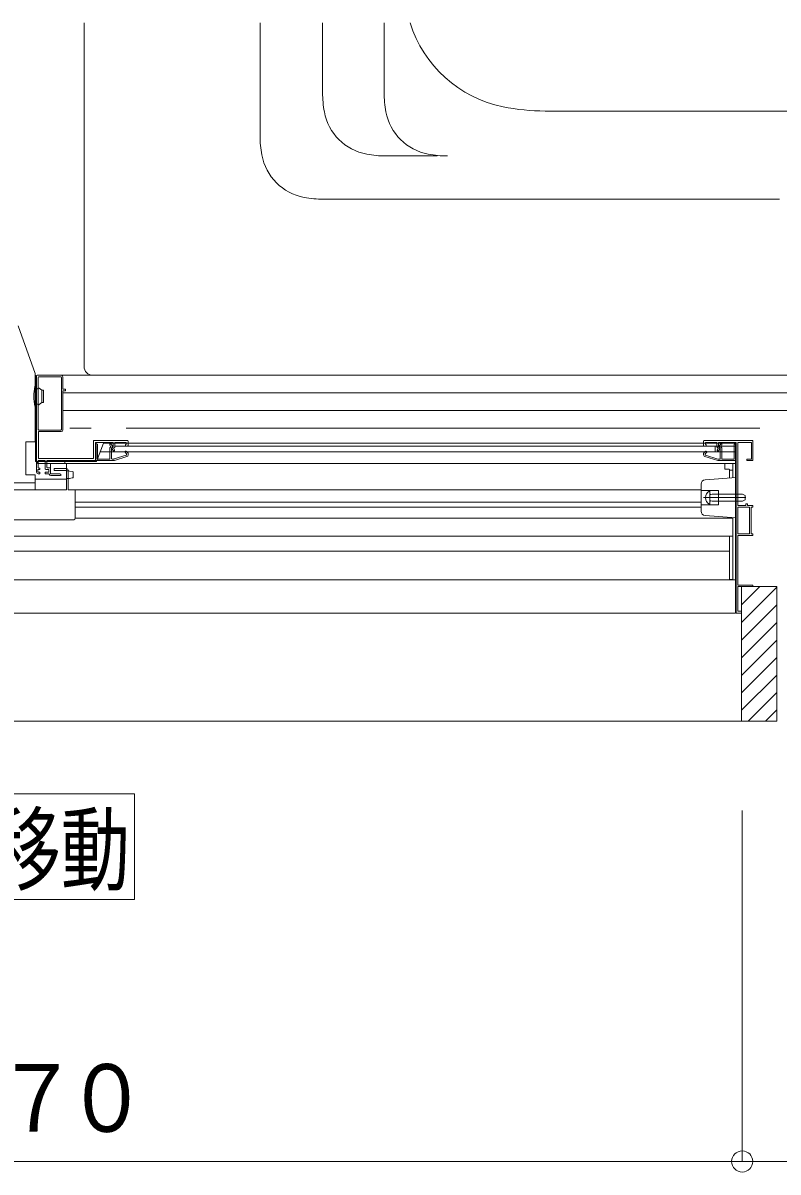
# Model space of a CAD drawing. Units: millimetres on the paper. Extents: x -305 to 305, y -152 to 152.
# Drawn here: x 16.33 to 37.78, y -110.05 to -77.43 of the extents above; entities that cross this region are included whole.
import ezdxf
from ezdxf.enums import TextEntityAlignment as Align

# ---------------------------------------------------------------- set-up
doc = ezdxf.new("R2010")
doc.units = ezdxf.units.MM
doc.linetypes.add('LONG_DOUBLE_CHAIN', pattern=[21.8, 18, -1, 0.6, -0.6, 0.6, -1])
doc.layers.add('0-0_0', color=7, linetype='Continuous', lineweight=9)
doc.layers.add('0-1_VIEW0001', color=7, linetype='Continuous', lineweight=9)
doc.styles.add('ＭＳ ゴシック', font='')
doc.styles.get('ＭＳ ゴシック').set_extended_font_data('MS Gothic')

# ---------------------------------------------------------------- blocks, each defined once
blk = doc.blocks.new('_ORIGIN')
at = {"layer": '0-0_0'}
blk.add_line((0, 0), (-1, 0), dxfattribs=at)
blk.add_circle((0, 0), 0.5, dxfattribs=at)

msp = doc.modelspace()

# ---------------------------------------------------------------- linework, layer by layer
at = {"layer": '0-1_VIEW0001'}
for p, q in [((18.066, -77.427), (18.066, -87.177)), ((23.066, -77.427), (23.066, -80.629)), ((24.842, -77.427), (24.842, -79.405)), ((26.592, -77.427), (26.592, -79.405)), ((31.163, -79.927), (46.968, -79.927)), ((28.092, -81.202), (26.64, -81.202)), ((37.816, -82.427), (24.864, -82.427)), ((16.675, -87.376), (16.193, -86.025)), ((16.681, -89.316), (16.681, -87.41)), ((16.716, -87.727), (16.696, -87.727)), ((16.716, -87.442), (16.716, -90.177)), ((17.416, -87.427), (16.731, -87.427)), ((16.766, -87.487), (16.766, -88.967)), ((16.766, -87.487), (16.766, -88.967)), ((17.406, -87.472), (16.781, -87.472)), ((17.406, -87.472), (16.781, -87.472)), ((17.421, -88.967), (17.421, -87.487)), ((17.421, -88.967), (17.421, -87.487)), ((17.466, -87.812), (17.466, -87.477)), ((57.016, -87.427), (18.316, -87.427)), ((16.731, -87.809), (16.75, -87.809)), ((16.866, -87.852), (16.788, -87.792)), ((16.866, -87.852), (16.866, -88.202)), ((16.916, -87.852), (16.866, -87.852)), ((16.916, -88.202), (16.916, -87.852)), ((17.466, -88.977), (17.466, -87.882)), ((17.466, -87.927), (57.566, -87.927)), ((17.531, -87.827), (17.481, -87.827)), ((17.481, -87.867), (17.531, -87.867)), ((17.541, -87.857), (17.541, -87.837)), ((16.716, -88.327), (16.696, -88.327)), ((16.731, -88.244), (16.75, -88.244)), ((16.866, -88.202), (16.788, -88.261)), ((16.916, -88.202), (16.866, -88.202)), ((57.566, -88.427), (17.466, -88.427)), ((17.466, -88.427), (57.566, -88.427)), ((16.776, -89.792), (16.776, -89.027)), ((16.776, -89.027), (17.416, -89.027)), ((16.781, -88.982), (17.406, -88.982)), ((16.781, -88.982), (17.406, -88.982)), ((16.681, -89.316), (16.416, -89.316)), ((18.331, -89.302), (18.331, -89.792)), ((19.291, -89.277), (18.356, -89.277)), ((18.391, -89.837), (18.391, -89.342)), ((18.401, -89.332), (18.886, -89.332)), ((18.616, -89.357), (18.416, -89.877)), ((18.616, -89.357), (36.566, -89.357)), ((18.816, -89.362), (18.817, -89.362)), ((18.83, -89.37), (18.871, -89.443)), ((18.896, -89.342), (18.896, -89.436)), ((18.941, -89.454), (18.941, -89.342)), ((18.951, -89.332), (19.256, -89.332)), ((19.266, -89.342), (19.266, -89.387)), ((19.316, -89.422), (19.316, -89.302)), ((35.666, -89.437), (35.666, -89.302)), ((35.691, -89.277), (37.051, -89.277)), ((35.716, -89.332), (35.716, -89.387)), ((36.152, -89.37), (36.111, -89.443)), ((36.166, -89.362), (36.165, -89.362)), ((36.566, -89.357), (36.566, -94.177)), ((37.066, -89.292), (37.066, -89.852)), ((18.406, -89.791), (18.406, -89.425)), ((18.451, -89.392), (18.451, -89.792)), ((18.524, -89.597), (36.566, -89.597)), ((18.801, -89.406), (18.801, -89.377)), ((18.801, -89.792), (18.801, -89.489)), ((18.822, -89.447), (18.803, -89.413)), ((18.805, -89.479), (18.819, -89.465)), ((18.846, -89.508), (18.846, -89.792)), ((18.872, -89.476), (18.85, -89.498)), ((18.861, -89.487), (18.861, -89.503)), ((18.892, -89.446), (18.868, -89.47)), ((18.868, -89.529), (18.889, -89.564)), ((18.876, -89.462), (18.876, -89.466)), ((18.935, -89.554), (18.908, -89.509)), ((18.91, -89.577), (18.922, -89.577)), ((18.911, -89.491), (18.937, -89.465)), ((18.917, -89.804), (19.26, -89.697)), ((36.566, -89.437), (18.941, -89.437)), ((19.226, -89.604), (19.226, -89.602)), ((19.267, -89.651), (19.23, -89.615)), ((19.241, -89.412), (19.241, -89.422)), ((19.241, -89.587), (19.26, -89.587)), ((19.256, -89.437), (19.301, -89.437)), ((19.27, -89.591), (19.312, -89.633)), ((19.271, -89.683), (19.271, -89.662)), ((19.316, -89.643), (19.316, -89.69)), ((35.666, -89.643), (35.666, -89.69)), ((35.712, -89.591), (35.67, -89.633)), ((35.726, -89.437), (35.681, -89.437)), ((35.711, -89.683), (35.711, -89.662)), ((35.715, -89.651), (35.752, -89.615)), ((35.741, -89.587), (35.722, -89.587)), ((35.741, -89.412), (35.741, -89.437)), ((35.756, -89.604), (35.756, -89.602)), ((35.991, -89.437), (35.991, -89.597)), ((36.071, -89.491), (36.045, -89.465)), ((36.047, -89.555), (36.074, -89.509)), ((36.072, -89.577), (36.06, -89.577)), ((36.09, -89.447), (36.114, -89.47)), ((36.114, -89.529), (36.093, -89.565)), ((36.106, -89.462), (36.106, -89.466)), ((36.11, -89.476), (36.132, -89.498)), ((36.121, -89.488), (36.121, -89.504)), ((36.16, -89.447), (36.179, -89.413)), ((36.177, -89.479), (36.163, -89.465)), ((36.181, -89.406), (36.181, -89.377)), ((36.181, -89.807), (36.181, -89.489)), ((36.531, -89.392), (36.531, -89.807)), ((36.576, -89.807), (36.576, -89.425)), ((16.691, -89.877), (18.416, -89.877)), ((16.741, -89.877), (16.741, -89.937)), ((36.566, -89.937), (16.741, -89.937)), ((16.766, -89.852), (16.766, -90.052)), ((18.331, -89.792), (16.776, -89.792)), ((17.011, -90.042), (17.011, -89.852)), ((17.011, -89.852), (18.376, -89.852)), ((17.116, -89.937), (17.116, -90.087)), ((17.516, -89.877), (17.516, -89.937)), ((17.566, -90.677), (17.566, -89.937)), ((18.391, -89.837), (18.391, -89.817)), ((18.901, -89.852), (18.406, -89.852)), ((18.466, -89.807), (18.786, -89.807)), ((18.861, -89.807), (18.901, -89.807)), ((19.281, -89.738), (18.931, -89.847)), ((36.531, -89.807), (36.181, -89.807)), ((36.271, -89.937), (36.271, -90.097)), ((36.496, -90.334), (36.496, -89.937)), ((36.591, -89.807), (36.576, -89.807)), ((36.591, -89.837), (36.591, -89.817)), ((36.891, -89.837), (36.891, -89.827)), ((37.066, -89.852), (36.906, -89.852)), ((16.681, -90.252), (16.681, -90.677)), ((16.756, -90.167), (16.756, -90.112)), ((16.766, -90.102), (16.796, -90.102)), ((16.796, -90.177), (16.766, -90.177)), ((16.766, -90.227), (16.796, -90.227)), ((16.796, -90.062), (16.776, -90.062)), ((16.811, -90.087), (16.811, -90.077)), ((16.811, -90.212), (16.811, -90.192)), ((16.961, -90.192), (16.961, -90.212)), ((16.976, -90.102), (17.056, -90.102)), ((17.056, -90.177), (16.976, -90.177)), ((16.976, -90.227), (17.063, -90.227)), ((17.101, -90.052), (17.021, -90.052)), ((17.066, -90.112), (17.066, -90.167)), ((17.116, -90.212), (17.116, -90.067)), ((17.126, -90.277), (17.401, -90.277)), ((17.366, -90.227), (17.131, -90.227)), ((17.216, -90.092), (17.216, -90.112)), ((17.566, -90.077), (17.231, -90.077)), ((17.231, -90.127), (17.551, -90.127)), ((17.408, -90.249), (17.374, -90.229)), ((17.631, -90.145), (17.566, -90.145)), ((17.616, -90.677), (17.616, -90.127)), ((17.656, -90.15), (17.631, -90.145)), ((17.728, -90.164), (17.656, -90.15)), ((17.656, -90.355), (17.728, -90.34)), ((17.728, -90.34), (17.756, -90.335)), ((36.591, -90.327), (35.707, -90.394)), ((36.271, -90.097), (36.388, -90.097)), ((36.396, -90.103), (36.396, -90.342)), ((36.396, -90.122), (36.496, -90.122)), ((17.566, -90.677), (-2.509, -90.677)), ((17.566, -90.377), (16.681, -90.377)), ((17.631, -90.36), (17.566, -90.36)), ((35.592, -90.677), (17.616, -90.677)), ((17.631, -90.36), (17.656, -90.355)), ((17.816, -91.487), (17.816, -90.677)), ((35.591, -91.286), (35.591, -90.518)), ((35.591, -90.702), (36.091, -90.702)), ((35.666, -90.902), (36.865, -90.902)), ((35.841, -91.082), (35.841, -90.722)), ((35.911, -90.802), (35.87, -90.809)), ((35.911, -91.002), (35.87, -90.995)), ((35.911, -90.802), (36.771, -90.802)), ((35.911, -91.002), (36.771, -91.002)), ((36.091, -91.102), (36.091, -90.702)), ((36.841, -90.967), (36.771, -91.002)), ((35.591, -91.034), (17.816, -91.034)), ((17.816, -91.174), (35.591, -91.174)), ((35.591, -91.102), (36.091, -91.102)), ((36.641, -91.172), (36.641, -91.932)), ((36.641, -91.172), (36.971, -91.172)), ((36.971, -91.172), (36.971, -91.932)), ((17.775, -91.527), (-1.809, -91.527)), ((17.816, -91.482), (36.496, -91.482)), ((36.591, -91.477), (35.707, -91.411)), ((36.496, -93.207), (36.496, -91.472)), ((36.971, -91.932), (36.641, -91.932)), ((37.066, -91.977), (36.641, -91.977)), ((37.016, -91.932), (37.066, -91.932)), ((37.066, -91.932), (37.066, -91.977)), ((36.496, -91.992), (-0.559, -91.992)), ((-0.559, -92.422), (36.396, -92.422)), ((36.566, -93.237), (-19.714, -93.237)), ((36.641, -93.427), (37.741, -93.427)), ((36.741, -97.247), (36.741, -93.427)), ((36.741, -93.947), (37.261, -93.427)), ((36.741, -94.447), (37.741, -93.447)), ((37.741, -97.247), (37.741, -93.427)), ((36.566, -94.177), (-18.539, -94.177)), ((36.741, -94.947), (37.741, -93.947)), ((36.741, -94.142), (36.741, -94.162)), ((36.741, -95.447), (37.741, -94.447)), ((36.741, -95.947), (37.741, -94.947)), ((36.741, -96.442), (37.741, -95.442)), ((36.741, -96.937), (37.741, -95.937)), ((36.926, -97.247), (37.741, -96.432)), ((37.421, -97.247), (37.741, -96.927)), ((37.741, -97.247), (-22.734, -97.247)), ((-4.497, -99.31), (19.503, -99.31)), ((19.503, -102.31), (19.503, -99.31)), ((36.761, -99.787), (36.761, -109.746)), ((36.761, -99.787), (36.761, -109.746)), ((-4.497, -102.31), (19.503, -102.31)), ((-21.134, -109.746), (36.161, -109.746)), ((37.361, -109.746), (56.966, -109.746))]:
    msp.add_line(p, q, dxfattribs=at)
at = {"layer": '0-1_VIEW0001', "linetype": 'LONG_DOUBLE_CHAIN'}
msp.add_line((59.066, -88.927), (17.466, -88.927), dxfattribs=at)
at = {"layer": '0-1_VIEW0001', "color": 5}
msp.add_line((-19.513, -90.477), (16.681, -90.477), dxfattribs=at)
at = {"layer": '0-1_VIEW0001'}
for points in [[(17.416, -87.427), (58.566, -87.427), (58.566, -77.427)], [(16.681, -87.427), (16.691, -87.427), (16.691, -89.877)], [(16.731, -87.427), (16.72, -87.431), (16.716, -87.442)], [(17.466, -87.477), (17.451, -87.442), (17.416, -87.427)], [(17.481, -87.827), (17.47, -87.823), (17.466, -87.812)], [(17.466, -87.882), (17.47, -87.871), (17.481, -87.867)], [(17.541, -87.837), (17.538, -87.83), (17.531, -87.827)], [(17.531, -87.867), (17.538, -87.864), (17.541, -87.857)], [(17.416, -89.027), (17.451, -89.012), (17.466, -88.977)], [(16.681, -90.252), (16.416, -90.252), (16.416, -89.316)], [(18.356, -89.277), (18.338, -89.284), (18.331, -89.302)], [(18.391, -89.342), (18.394, -89.335), (18.401, -89.332)], [(18.401, -89.414), (18.409, -89.365), (18.451, -89.392)], [(18.801, -89.377), (18.805, -89.366), (18.816, -89.362)], [(18.817, -89.362), (18.825, -89.364), (18.83, -89.37)], [(18.886, -89.332), (18.893, -89.335), (18.896, -89.342)], [(18.941, -89.342), (18.944, -89.335), (18.951, -89.332)], [(19.256, -89.332), (19.263, -89.335), (19.266, -89.342)], [(19.316, -89.302), (19.309, -89.284), (19.291, -89.277)], [(35.666, -89.302), (35.673, -89.284), (35.691, -89.277)], [(36.041, -89.455), (36.041, -89.332), (35.716, -89.332)], [(36.741, -94.177), (36.591, -94.177), (36.591, -89.332), (36.086, -89.332), (36.086, -89.436)], [(36.165, -89.362), (36.157, -89.364), (36.152, -89.37)], [(36.181, -89.377), (36.177, -89.366), (36.166, -89.362)], [(36.581, -89.414), (36.573, -89.365), (36.531, -89.392)], [(37.021, -89.332), (36.641, -89.332), (36.641, -91.127), (36.866, -91.127), (36.866, -91.077)], [(36.906, -89.812), (37.021, -89.812), (37.021, -89.332)], [(37.051, -89.277), (37.062, -89.282), (37.066, -89.292)], [(18.406, -89.425), (18.405, -89.419), (18.401, -89.414)], [(18.803, -89.413), (18.801, -89.409), (18.801, -89.406)], [(18.801, -89.489), (18.802, -89.484), (18.805, -89.479)], [(18.819, -89.465), (18.824, -89.456), (18.822, -89.447)], [(18.85, -89.498), (18.847, -89.502), (18.846, -89.508)], [(18.868, -89.47), (18.863, -89.478), (18.861, -89.487)], [(18.861, -89.503), (18.863, -89.516), (18.868, -89.529)], [(18.871, -89.443), (18.875, -89.452), (18.876, -89.462)], [(18.876, -89.466), (18.875, -89.471), (18.872, -89.476)], [(18.889, -89.564), (18.898, -89.574), (18.91, -89.577)], [(18.896, -89.436), (18.895, -89.441), (18.892, -89.446)], [(18.908, -89.509), (18.906, -89.499), (18.911, -89.491)], [(18.922, -89.577), (18.935, -89.569), (18.935, -89.554)], [(18.937, -89.465), (18.94, -89.46), (18.941, -89.454)], [(19.226, -89.602), (19.23, -89.591), (19.241, -89.587)], [(19.23, -89.615), (19.227, -89.61), (19.226, -89.604)], [(19.266, -89.387), (19.263, -89.394), (19.256, -89.397), (19.245, -89.401), (19.241, -89.412)], [(19.241, -89.422), (19.245, -89.433), (19.256, -89.437)], [(19.26, -89.587), (19.265, -89.588), (19.27, -89.591)], [(19.26, -89.697), (19.268, -89.692), (19.271, -89.683)], [(19.271, -89.662), (19.27, -89.656), (19.267, -89.651)], [(19.316, -89.69), (19.306, -89.72), (19.281, -89.738)], [(19.301, -89.437), (19.312, -89.433), (19.316, -89.422)], [(19.312, -89.633), (19.315, -89.637), (19.316, -89.643)], [(35.67, -89.633), (35.667, -89.637), (35.666, -89.643)], [(35.666, -89.69), (35.676, -89.72), (35.701, -89.738)], [(35.711, -89.662), (35.712, -89.656), (35.715, -89.651)], [(35.721, -89.697), (35.714, -89.692), (35.711, -89.683)], [(35.722, -89.587), (35.716, -89.588), (35.712, -89.591)], [(35.716, -89.387), (35.719, -89.394), (35.726, -89.397), (35.737, -89.402), (35.741, -89.412)], [(36.136, -89.508), (36.136, -89.807), (36.073, -89.807), (35.721, -89.697)], [(35.756, -89.602), (35.752, -89.591), (35.741, -89.587)], [(35.752, -89.615), (35.755, -89.61), (35.756, -89.604)], [(36.045, -89.465), (36.042, -89.46), (36.041, -89.455)], [(36.06, -89.577), (36.047, -89.57), (36.047, -89.555)], [(36.074, -89.509), (36.075, -89.5), (36.071, -89.491)], [(36.093, -89.565), (36.084, -89.574), (36.072, -89.577)], [(36.086, -89.436), (36.087, -89.442), (36.09, -89.447)], [(36.111, -89.443), (36.107, -89.452), (36.106, -89.462)], [(36.106, -89.466), (36.107, -89.471), (36.11, -89.476)], [(36.114, -89.47), (36.119, -89.478), (36.121, -89.488)], [(36.121, -89.504), (36.119, -89.517), (36.114, -89.529)], [(36.132, -89.498), (36.135, -89.502), (36.136, -89.508)], [(36.163, -89.465), (36.158, -89.456), (36.16, -89.447)], [(36.181, -89.489), (36.18, -89.484), (36.177, -89.479)], [(36.179, -89.413), (36.18, -89.409), (36.181, -89.406)], [(36.576, -89.425), (36.577, -89.419), (36.581, -89.414)], [(16.766, -89.852), (16.961, -89.852), (16.961, -90.087)], [(18.376, -89.852), (18.387, -89.848), (18.391, -89.837)], [(18.391, -89.817), (18.393, -89.809), (18.398, -89.804), (18.404, -89.798), (18.406, -89.791)], [(18.406, -89.852), (18.395, -89.848), (18.391, -89.837)], [(18.451, -89.792), (18.455, -89.803), (18.466, -89.807)], [(18.786, -89.807), (18.797, -89.803), (18.801, -89.792)], [(18.846, -89.792), (18.85, -89.803), (18.861, -89.807)], [(18.901, -89.807), (18.909, -89.806), (18.917, -89.804)], [(18.931, -89.847), (18.916, -89.851), (18.901, -89.852)], [(35.701, -89.738), (36.066, -89.852), (36.591, -89.852)], [(36.891, -89.827), (36.895, -89.817), (36.906, -89.812)], [(36.906, -89.852), (36.895, -89.848), (36.891, -89.837)], [(16.716, -90.177), (16.731, -90.212), (16.766, -90.227)], [(16.756, -90.112), (16.759, -90.105), (16.766, -90.102)], [(16.766, -90.177), (16.759, -90.174), (16.756, -90.167)], [(16.776, -90.062), (16.769, -90.059), (16.766, -90.052)], [(16.811, -90.077), (16.807, -90.066), (16.796, -90.062)], [(16.796, -90.102), (16.807, -90.098), (16.811, -90.087)], [(16.811, -90.192), (16.807, -90.181), (16.796, -90.177)], [(16.796, -90.227), (16.807, -90.223), (16.811, -90.212)], [(16.961, -90.087), (16.965, -90.098), (16.976, -90.102)], [(16.976, -90.177), (16.965, -90.181), (16.961, -90.192)], [(16.961, -90.212), (16.965, -90.223), (16.976, -90.227)], [(17.021, -90.052), (17.014, -90.049), (17.011, -90.042)], [(17.056, -90.102), (17.063, -90.105), (17.066, -90.112)], [(17.066, -90.167), (17.063, -90.174), (17.056, -90.177)], [(17.063, -90.227), (17.072, -90.23), (17.077, -90.238), (17.095, -90.266), (17.126, -90.277)], [(17.116, -90.067), (17.112, -90.056), (17.101, -90.052)], [(17.131, -90.227), (17.12, -90.223), (17.116, -90.212)], [(17.374, -90.229), (17.37, -90.227), (17.366, -90.227)], [(17.401, -90.277), (17.415, -90.266), (17.408, -90.249)], [(17.728, -90.164), (17.756, -90.17), (17.756, -90.335)], [(36.396, -90.103), (36.396, -90.101), (36.395, -90.099), (36.392, -90.098), (36.39, -90.097), (36.388, -90.097)], [(36.771, -90.802), (36.841, -90.837), (36.841, -90.967)], [(36.866, -91.077), (36.911, -91.077), (36.911, -91.127)], [(36.911, -91.127), (37.066, -91.127), (37.066, -91.172)], [(37.066, -91.172), (37.016, -91.172), (37.016, -91.932)], [(36.641, -91.977), (36.641, -93.382), (37.066, -93.382), (37.066, -93.427)], [(36.396, -91.992), (36.396, -93.222), (36.481, -93.222)], [(36.641, -93.427), (36.641, -94.127), (36.741, -94.127)]]:
    msp.add_lwpolyline(points, dxfattribs=at)
for centre, radius, start, end in [((30.666, -76.377), 3.5, 197.4628, 258.5217), ((27.842, -79.405), 3, 180, 190.4753), ((29.592, -79.405), 3, 180, 190.4753), ((31.163, -73.927), 6, 258.5217, 270), ((26.367, -79.677), 1.5, 190.4753, 259.5247), ((28.117, -79.677), 1.5, 190.4753, 259.5247), ((26.066, -80.629), 3, 180, 190.4753), ((24.591, -80.902), 1.5, 190.4753, 259.5247), ((26.64, -78.202), 3, 259.5247, 270), ((28.39, -78.202), 3, 259.5247, 270), ((24.864, -79.427), 3, 259.5247, 270), ((16.581, -87.41), 0.1, 0, 19.6538), ((18.316, -87.177), 0.25, 180, 270), ((16.696, -87.752), 0.025, 90, 167.576), ((16.781, -87.487), 0.015, 90, 180), ((16.781, -87.487), 0.015, 90, 180), ((17.406, -87.487), 0.015, 0, 90), ((17.406, -87.487), 0.015, 0, 90), ((17.944, -88.027), 1.303, 167.576, 192.424), ((16.731, -87.794), 0.015, 180, 270), ((16.75, -87.794), 0.015, 270, 340.5288), ((16.778, -87.804), 0.015, 52.8391, 160.5288), ((16.696, -88.302), 0.025, 192.424, 270), ((16.731, -88.259), 0.015, 90, 180), ((16.75, -88.259), 0.015, 19.4712, 90), ((16.778, -88.249), 0.015, 199.4712, 307.1608), ((16.781, -88.967), 0.015, 180, 270), ((16.781, -88.967), 0.015, 180, 270), ((17.406, -88.967), 0.015, 270, 0), ((17.406, -88.967), 0.015, 270, 0), ((17.231, -90.092), 0.015, 90, 180), ((17.231, -90.112), 0.015, 180, 270), ((17.551, -90.142), 0.015, 0, 90), ((17.566, -90.127), 0.05, 0, 90), ((35.716, -90.518), 0.125, 94.2892, 180), ((35.926, -90.902), 0.21, 117.281, 242.719), ((35.833, -90.722), 0.0077, 0, 117.281), ((35.866, -90.785), 0.025, 180, 280.091), ((35.866, -91.02), 0.025, 79.909, 180), ((35.716, -91.286), 0.125, 180, 265.7108), ((35.833, -91.082), 0.0077, 242.719, 0), ((17.776, -91.487), 0.04, 270, 0), ((36.481, -93.207), 0.015, 270, 0)]:
    msp.add_arc(centre, radius, start, end, dxfattribs=at)

# ---------------------------------------------------------------- block references
at = {"layer": '0-1_VIEW0001', "xscale": 0.6, "yscale": 0.6}
msp.add_blockref('_ORIGIN', (36.761, -109.746), dxfattribs=at)
at = {"layer": '0-1_VIEW0001', "xscale": 0.6, "yscale": 0.6, "rotation": 180}
msp.add_blockref('_ORIGIN', (36.761, -109.746), dxfattribs=at)

# ---------------------------------------------------------------- texts
at = {"layer": '0-1_VIEW0001', "style": 'ＭＳ ゴシック'}
for s, width, p in [('ドア位置ＡＬ\u3000１００移動', 0.75, (-4.211, -102.429)), ('７', 0.9, (15.545, -109.48)), ('０', 0.9, (17.533, -109.48))]:
    msp.add_text(s, height=1.921, dxfattribs=dict(at, width=width)).set_placement(p, align=Align.BOTTOM_LEFT)

doc.saveas('drawing.dxf')
